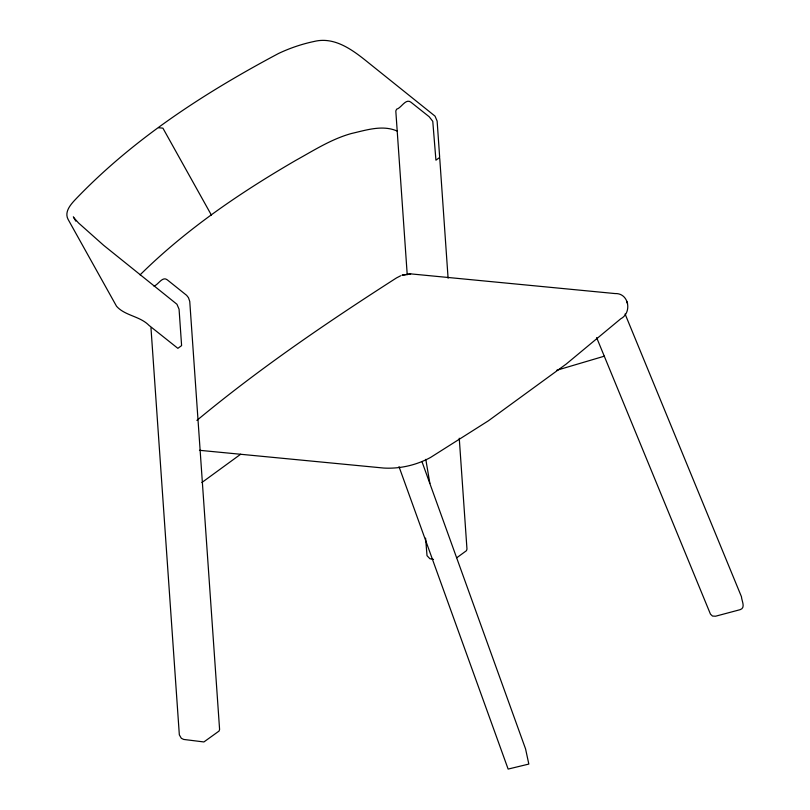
<?xml version="1.0" encoding="UTF-8"?>
<svg xmlns="http://www.w3.org/2000/svg" width="810" height="810" viewBox="0 0 810 810"><rect width="100%" height="100%" fill="white"/><g stroke="black" fill="none" stroke-linecap="round" stroke-linejoin="round"><path stroke-width="1.21" d="M140.09 274.853C186.097 229.372 240.064 192.739 295.852 160.34C313.834 150.387 331.482 139.016 351.51 133.488C366.231 130.137 382.654 124.558 397.295 131.119M196.891 420.41C259.838 368.125 327.665 322.056 396.475 277.931L400.677 275.764M153.971 286.082C158.183 284.978 162.395 275.866 167.275 279.835L186.644 295.346L188.477 297.705L189.753 301.431L219.591 729.466L219.054 731.055L203.907 741.95L183.708 739.439L181.339 738.305L179.334 734.852L150.974 327.898M201.852 482.537L240.691 454.218M604.351 356.177L556.632 370.302M456.82 557.715L466.438 550.699L466.975 549.119L459.25 438.22M410.66 273.871L402.185 275.187L410.66 273.871L615.063 293.564C628.935 292.886 632.397 312.65 620.754 318.786L566.129 364.125L488.339 420.835L430.545 457.458C416.38 465.163 399.907 468.96 383.798 468.058L199.452 450.299M158.527 127.727L162.911 128.152L211.38 215.065M433.502 559.406L429.897 558.718L427.022 555.69L425.584 538.124M73.953 217.849L78.55 222.983L103.65 245.319L176.955 304.276L179.071 309.228L181.602 345.607L177.866 348.33L148.999 325.377C139.887 316.052 125.013 315.819 116.539 306.261L68.07 219.338C63.798 211.288 71.827 203.209 76.899 197.923C134.622 138.004 205.446 92.34 278.559 53.47C289.929 48.084 301.948 44.013 314.27 41.431C335.34 36.278 353.899 50.929 369.198 63.332L435.031 116.134L437.137 121.085L439.678 157.464L435.932 160.188L432.773 121.338L429.168 116.721L410.923 102.212C405.658 98.05 401.233 108.175 396.647 109.158L395.806 110.96L407.227 274.772M73.335 216.746L75.796 221.15M625.077 313.986L741.464 596.737C741.626 600.767 745.929 607.915 740.077 609.687L715.574 616.218L712.486 616.056L710.471 614.162L596.626 337.598M627.547 303.669L626.646 301.199M421.99 461.7L525.579 748.956L528.829 764.073L508.133 769.075L398.996 466.631M425.797 459.371L429.867 483.388M439.749 158.466L448.092 278.184"/></g></svg>
